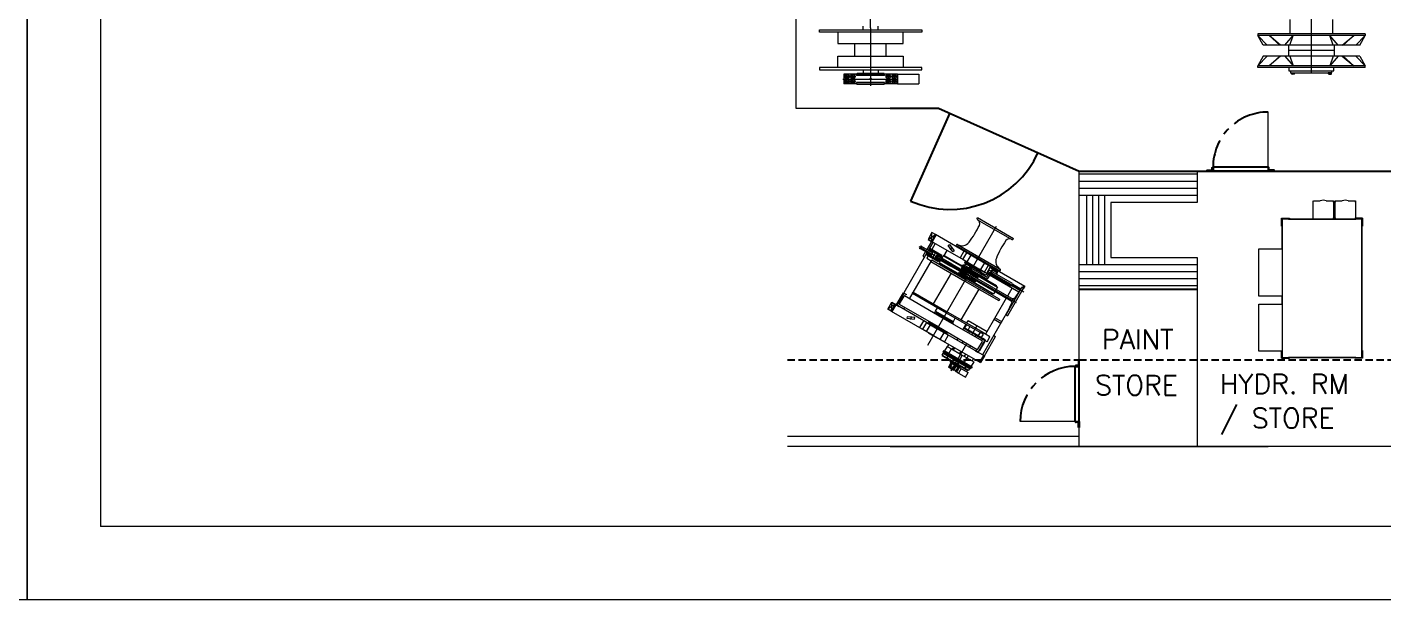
# Model space of a CAD drawing. Extents: x 475189 to 476029, y 1007718 to 1008015.
# Drawn here: x 475608.8 to 475701.2, y 1007718.3 to 1007757.4 of the extents above; entities that cross this region are included whole.
import ezdxf
from ezdxf.enums import TextEntityAlignment as Align

# ---------------------------------------------------------------- set-up
doc = ezdxf.new("R2010")
doc.units = 0
doc.header["$LTSCALE"] = 2
doc.header["$MEASUREMENT"] = 0
doc.linetypes.add('CENTER', pattern=[2, 1.25, -0.25, 0.25, -0.25])
doc.linetypes.add('HIDDEN', pattern=[0.375, 0.25, -0.125])
doc.layers.get('0').update_dxf_attribs({"linetype": 'CONTINUOUS', "lineweight": 0})
for name, color, linetype in [('LAYER010', 7, 'CONTINUOUS'), ('RED-1', 1, 'CONTINUOUS'), ('Red-2', 1, 'HIDDEN'), ('Ref-1', 6, 'CENTER'), ('White-2', 7, 'HIDDEN'), ('Yellow-1', 2, 'CONTINUOUS')]:
    doc.layers.add(name, color=color, linetype=linetype)
for name, color, linetype, lineweight in [('R.B', 6, 'CONTINUOUS', 0), ('Template', 7, 'CONTINUOUS', 0), ('TEXT', 1, 'CONTINUOUS', 0)]:
    doc.layers.add(name, color=color, linetype=linetype, lineweight=lineweight)
doc.styles.add('ROMANS', font='ROMANS.SHX')
doc.styles.add('XT03_5', font='romans', dxfattribs={"width": 0.6, "height": 87.5})

# ---------------------------------------------------------------- blocks, each defined once
blk = doc.blocks.new('Goltens_Isometric_A3_2_8')
at = {"layer": 'Template', "color": 7, "linetype": 'ByBlock', "lineweight": 13, "flags": 128}
for points in [[(420, 297), (420, 0)], [(420, 0), (0, 0)]]:
    blk.add_lwpolyline(points, dxfattribs=at)
blk = doc.blocks.new('EXISTING')
at = {"color": 8}
for p, q in [((475696.286, 1007754.245), (475696.286, 1007789.065)), ((475661.171, 1007760.148), (475661.171, 1007751.845)), ((475666.264, 1007757.322), (475666.264, 1007758.268)), ((475665.755, 1007757.178), (475665.755, 1007757.43)), ((475666.264, 1007757.322), (475666.264, 1007754.3)), ((475666.773, 1007757.178), (475666.773, 1007757.43)), ((475694.838, 1007756.899), (475694.838, 1007757.88)), ((475697.733, 1007756.899), (475697.733, 1007757.88)), ((475662.779, 1007757.178), (475669.749, 1007757.178)), ((475662.779, 1007757.017), (475662.779, 1007757.178)), ((475669.749, 1007757.017), (475662.779, 1007757.017)), ((475664.039, 1007757.017), (475664.039, 1007756.245)), ((475668.489, 1007756.245), (475668.489, 1007757.017)), ((475669.749, 1007757.178), (475669.749, 1007757.017)), ((475699.939, 1007756.899), (475692.632, 1007756.899)), ((475692.632, 1007756.899), (475692.632, 1007756.791)), ((475699.939, 1007756.791), (475692.632, 1007756.791)), ((475692.998, 1007756.127), (475692.634, 1007756.791)), ((475693.27, 1007756.127), (475692.634, 1007756.791)), ((475694.184, 1007756.127), (475693.409, 1007756.791)), ((475694.123, 1007756.127), (475693.409, 1007756.791)), ((475694.464, 1007756.127), (475695.033, 1007756.791)), ((475694.807, 1007756.127), (475695.033, 1007756.791)), ((475698.107, 1007756.127), (475697.538, 1007756.791)), ((475697.764, 1007756.127), (475697.538, 1007756.791)), ((475698.387, 1007756.127), (475699.163, 1007756.791)), ((475698.448, 1007756.127), (475699.163, 1007756.791)), ((475699.301, 1007756.127), (475699.937, 1007756.791)), ((475699.574, 1007756.127), (475699.937, 1007756.791)), ((475699.939, 1007756.899), (475699.939, 1007756.791)), ((475664.039, 1007756.245), (475668.489, 1007756.245)), ((475664.039, 1007755.377), (475668.489, 1007755.377)), ((475664.039, 1007754.605), (475664.039, 1007755.377)), ((475665.192, 1007755.377), (475665.192, 1007756.245)), ((475667.336, 1007755.377), (475667.336, 1007756.245)), ((475668.489, 1007755.377), (475668.489, 1007754.605)), ((475693.27, 1007755.392), (475692.634, 1007754.727)), ((475692.998, 1007755.392), (475692.634, 1007754.727)), ((475699.574, 1007756.127), (475692.998, 1007756.127)), ((475699.574, 1007755.392), (475692.998, 1007755.392)), ((475694.184, 1007755.392), (475693.409, 1007754.727)), ((475694.123, 1007755.392), (475693.409, 1007754.727)), ((475694.464, 1007755.392), (475695.033, 1007754.727)), ((475694.731, 1007756.127), (475694.731, 1007755.392)), ((475697.84, 1007755.759), (475694.731, 1007755.759)), ((475694.807, 1007755.392), (475695.033, 1007754.727)), ((475698.107, 1007755.392), (475697.538, 1007754.727)), ((475697.764, 1007755.392), (475697.538, 1007754.727)), ((475697.84, 1007756.127), (475697.84, 1007755.392)), ((475698.387, 1007755.392), (475699.163, 1007754.727)), ((475698.448, 1007755.392), (475699.163, 1007754.727)), ((475699.301, 1007755.392), (475699.937, 1007754.727)), ((475699.574, 1007755.392), (475699.937, 1007754.727)), ((475669.749, 1007754.605), (475662.779, 1007754.605)), ((475662.779, 1007754.605), (475662.779, 1007754.444)), ((475662.779, 1007754.444), (475669.749, 1007754.444)), ((475665.755, 1007754.444), (475665.755, 1007754.192)), ((475666.773, 1007754.444), (475666.773, 1007754.192)), ((475669.749, 1007754.444), (475669.749, 1007754.605)), ((475699.939, 1007754.727), (475692.632, 1007754.727)), ((475692.632, 1007754.62), (475692.632, 1007754.727)), ((475699.939, 1007754.62), (475692.632, 1007754.62)), ((475694.758, 1007754.62), (475694.758, 1007754.379)), ((475697.813, 1007754.379), (475697.813, 1007754.62)), ((475699.939, 1007754.62), (475699.939, 1007754.727)), ((475664.378, 1007753.827), (475668.136, 1007753.827)), ((475664.441, 1007754.149), (475664.441, 1007753.505)), ((475665.331, 1007754.149), (475664.441, 1007754.149)), ((475665.331, 1007753.505), (475664.441, 1007753.505)), ((475664.508, 1007753.999), (475664.804, 1007753.999)), ((475664.508, 1007753.655), (475664.804, 1007753.655)), ((475664.656, 1007754.185), (475664.656, 1007753.467)), ((475664.656, 1007754.147), (475664.656, 1007753.851)), ((475664.656, 1007753.803), (475664.656, 1007753.508)), ((475664.91, 1007753.999), (475665.206, 1007753.999)), ((475664.91, 1007753.655), (475665.206, 1007753.655)), ((475665.058, 1007754.19), (475665.058, 1007753.467)), ((475665.058, 1007754.147), (475665.058, 1007753.851)), ((475665.058, 1007753.803), (475665.058, 1007753.508)), ((475665.315, 1007754.122), (475665.288, 1007754.149)), ((475665.315, 1007753.532), (475665.288, 1007753.505)), ((475665.315, 1007754.122), (475665.315, 1007754.068)), ((475667.213, 1007754.068), (475665.315, 1007754.068)), ((475667.213, 1007753.586), (475665.315, 1007753.586)), ((475665.315, 1007753.586), (475665.315, 1007753.532)), ((475665.331, 1007754.181), (475665.342, 1007754.192)), ((475667.197, 1007754.181), (475665.331, 1007754.181)), ((475665.331, 1007754.181), (475665.331, 1007754.149)), ((475665.331, 1007754.149), (475666.198, 1007754.149)), ((475665.331, 1007754.149), (475665.331, 1007754.068)), ((475665.331, 1007753.505), (475665.331, 1007753.586)), ((475665.331, 1007753.505), (475667.197, 1007753.505)), ((475665.331, 1007753.505), (475665.331, 1007753.473)), ((475667.186, 1007754.192), (475665.342, 1007754.192)), ((475666.344, 1007754.138), (475666.184, 1007754.138)), ((475666.344, 1007753.827), (475666.184, 1007753.827)), ((475666.264, 1007754.3), (475666.264, 1007753.354)), ((475666.264, 1007754.218), (475666.264, 1007754.058)), ((475666.264, 1007753.907), (475666.264, 1007753.747)), ((475666.33, 1007754.149), (475667.197, 1007754.149)), ((475667.197, 1007754.181), (475667.186, 1007754.192)), ((475667.197, 1007754.181), (475667.197, 1007754.149)), ((475667.197, 1007754.149), (475667.197, 1007754.068)), ((475668.087, 1007754.149), (475667.197, 1007754.149)), ((475667.197, 1007753.586), (475667.197, 1007753.505)), ((475667.197, 1007753.505), (475667.197, 1007753.473)), ((475668.087, 1007753.505), (475667.197, 1007753.505)), ((475667.213, 1007754.122), (475667.24, 1007754.149)), ((475667.213, 1007754.122), (475667.213, 1007754.068)), ((475667.213, 1007753.586), (475667.213, 1007753.532)), ((475667.213, 1007753.532), (475667.24, 1007753.505)), ((475667.618, 1007753.999), (475667.322, 1007753.999)), ((475667.618, 1007753.655), (475667.322, 1007753.655)), ((475667.47, 1007754.141), (475667.347, 1007754.07)), ((475667.347, 1007754.07), (475667.347, 1007753.927)), ((475667.347, 1007753.927), (475667.47, 1007753.856)), ((475667.47, 1007753.798), (475667.347, 1007753.727)), ((475667.347, 1007753.727), (475667.347, 1007753.584)), ((475667.347, 1007753.584), (475667.47, 1007753.513)), ((475667.47, 1007754.19), (475667.47, 1007753.467)), ((475667.47, 1007754.147), (475667.47, 1007753.851)), ((475667.594, 1007754.07), (475667.47, 1007754.141)), ((475667.47, 1007753.856), (475667.594, 1007753.927)), ((475667.47, 1007753.803), (475667.47, 1007753.508)), ((475667.594, 1007753.727), (475667.47, 1007753.798)), ((475667.47, 1007753.513), (475667.594, 1007753.584)), ((475667.594, 1007753.927), (475667.594, 1007754.07)), ((475667.594, 1007753.584), (475667.594, 1007753.727)), ((475668.02, 1007753.999), (475667.724, 1007753.999)), ((475668.02, 1007753.655), (475667.724, 1007753.655)), ((475667.872, 1007754.141), (475667.749, 1007754.07)), ((475667.749, 1007754.07), (475667.749, 1007753.927)), ((475667.749, 1007753.927), (475667.872, 1007753.856)), ((475667.872, 1007753.798), (475667.749, 1007753.727)), ((475667.749, 1007753.727), (475667.749, 1007753.584)), ((475667.749, 1007753.584), (475667.872, 1007753.513)), ((475667.872, 1007754.2), (475667.872, 1007753.467)), ((475667.872, 1007754.147), (475667.872, 1007753.851)), ((475667.996, 1007754.07), (475667.872, 1007754.141)), ((475667.872, 1007753.856), (475667.996, 1007753.927)), ((475667.872, 1007753.803), (475667.872, 1007753.508)), ((475667.996, 1007753.727), (475667.872, 1007753.798)), ((475667.872, 1007753.513), (475667.996, 1007753.584)), ((475667.996, 1007753.927), (475667.996, 1007754.07)), ((475667.996, 1007753.584), (475667.996, 1007753.727)), ((475668.087, 1007754.149), (475669.539, 1007754.149)), ((475668.087, 1007754.149), (475668.087, 1007753.505)), ((475668.087, 1007753.505), (475669.539, 1007753.505)), ((475669.539, 1007754.149), (475669.539, 1007753.505)), ((475694.758, 1007754.379), (475697.813, 1007754.379)), ((475694.892, 1007754.245), (475694.892, 1007754.379)), ((475694.892, 1007754.245), (475697.679, 1007754.245)), ((475694.914, 1007754.192), (475694.914, 1007754.237)), ((475694.914, 1007754.237), (475694.97, 1007754.237)), ((475694.937, 1007754.237), (475694.937, 1007754.245)), ((475694.937, 1007754.245), (475695.115, 1007754.245)), ((475695.109, 1007754.164), (475694.942, 1007754.164)), ((475694.97, 1007754.237), (475694.97, 1007754.192)), ((475694.97, 1007754.237), (475695.081, 1007754.237)), ((475695.081, 1007754.237), (475695.081, 1007754.192)), ((475695.081, 1007754.237), (475695.137, 1007754.237)), ((475695.115, 1007754.245), (475695.115, 1007754.237)), ((475695.137, 1007754.237), (475695.137, 1007754.192)), ((475697.49, 1007754.237), (475697.434, 1007754.237)), ((475697.434, 1007754.237), (475697.434, 1007754.192)), ((475697.635, 1007754.245), (475697.456, 1007754.245)), ((475697.456, 1007754.245), (475697.456, 1007754.237)), ((475697.462, 1007754.164), (475697.629, 1007754.164)), ((475697.601, 1007754.237), (475697.49, 1007754.237)), ((475697.49, 1007754.237), (475697.49, 1007754.192)), ((475697.657, 1007754.237), (475697.601, 1007754.237)), ((475697.601, 1007754.237), (475697.601, 1007754.192)), ((475697.635, 1007754.237), (475697.635, 1007754.245)), ((475697.657, 1007754.192), (475697.657, 1007754.237)), ((475697.679, 1007754.245), (475697.679, 1007754.379)), ((475667.197, 1007753.473), (475665.331, 1007753.473)), ((475665.331, 1007753.473), (475665.342, 1007753.463)), ((475667.186, 1007753.463), (475665.342, 1007753.463)), ((475667.186, 1007753.463), (475667.197, 1007753.473)), ((475661.171, 1007751.845), (475670.892, 1007751.845)), ((475688.512, 1007747.337), (475680.471, 1007747.337)), ((475688.512, 1007747.556), (475688.512, 1007745.411)), ((475688.512, 1007746.855), (475680.471, 1007746.855)), ((475688.512, 1007746.374), (475680.471, 1007746.374)), ((475688.512, 1007745.893), (475680.471, 1007745.893)), ((475680.973, 1007745.893), (475680.973, 1007741.177)), ((475681.383, 1007745.893), (475681.383, 1007741.177)), ((475681.794, 1007745.893), (475681.794, 1007741.177)), ((475682.205, 1007745.893), (475682.205, 1007741.177)), ((475688.512, 1007745.411), (475682.615, 1007745.411)), ((475682.615, 1007745.411), (475682.615, 1007741.659)), ((475696.393, 1007745.529), (475696.414, 1007745.529)), ((475696.393, 1007745.487), (475696.393, 1007745.529)), ((475696.393, 1007745.487), (475696.393, 1007745.529)), ((475696.393, 1007745.529), (475696.414, 1007745.529)), ((475696.393, 1007745.487), (475696.436, 1007745.487)), ((475696.393, 1007744.329), (475696.393, 1007745.487)), ((475696.393, 1007744.329), (475696.393, 1007745.487)), ((475696.414, 1007745.529), (475696.414, 1007745.487)), ((475696.414, 1007745.529), (475696.414, 1007745.487)), ((475696.414, 1007745.487), (475696.436, 1007745.487)), ((475696.436, 1007745.529), (475696.883, 1007745.529)), ((475696.436, 1007745.529), (475696.436, 1007745.487)), ((475696.436, 1007745.487), (475696.436, 1007745.529)), ((475696.436, 1007745.529), (475696.883, 1007745.529)), ((475697.297, 1007745.529), (475697.744, 1007745.529)), ((475697.297, 1007745.529), (475697.744, 1007745.529)), ((475697.744, 1007745.529), (475697.744, 1007745.487)), ((475697.744, 1007745.529), (475697.744, 1007745.487)), ((475697.744, 1007745.487), (475697.787, 1007745.487)), ((475697.744, 1007745.487), (475697.765, 1007745.487)), ((475697.765, 1007745.529), (475697.787, 1007745.529)), ((475697.765, 1007745.487), (475697.765, 1007745.529)), ((475697.765, 1007745.487), (475697.765, 1007745.529)), ((475697.765, 1007745.529), (475697.787, 1007745.529)), ((475697.787, 1007745.529), (475697.787, 1007745.487)), ((475697.787, 1007745.529), (475697.787, 1007744.329)), ((475697.787, 1007745.487), (475697.787, 1007744.329)), ((475697.894, 1007745.529), (475697.915, 1007745.529)), ((475697.894, 1007745.487), (475697.894, 1007745.529)), ((475697.894, 1007744.329), (475697.894, 1007745.529)), ((475697.894, 1007745.529), (475697.915, 1007745.529)), ((475697.894, 1007745.487), (475697.937, 1007745.487)), ((475697.894, 1007744.329), (475697.894, 1007745.487)), ((475697.915, 1007745.529), (475697.915, 1007745.487)), ((475697.915, 1007745.529), (475697.915, 1007745.487)), ((475697.915, 1007745.487), (475697.937, 1007745.487)), ((475697.937, 1007745.529), (475698.384, 1007745.529)), ((475697.937, 1007745.529), (475697.937, 1007745.487)), ((475697.937, 1007745.487), (475697.937, 1007745.529)), ((475697.937, 1007745.529), (475698.384, 1007745.529)), ((475698.798, 1007745.529), (475699.245, 1007745.529)), ((475698.798, 1007745.529), (475699.245, 1007745.529)), ((475699.245, 1007745.529), (475699.245, 1007745.487)), ((475699.245, 1007745.529), (475699.245, 1007745.487)), ((475699.245, 1007745.487), (475699.288, 1007745.487)), ((475699.245, 1007745.487), (475699.266, 1007745.487)), ((475699.266, 1007745.529), (475699.288, 1007745.529)), ((475699.266, 1007745.487), (475699.266, 1007745.529)), ((475699.266, 1007745.487), (475699.266, 1007745.529)), ((475699.266, 1007745.529), (475699.288, 1007745.529)), ((475699.288, 1007745.529), (475699.288, 1007745.487)), ((475699.288, 1007745.529), (475699.288, 1007744.339)), ((475699.288, 1007745.487), (475699.288, 1007744.329)), ((475673.515, 1007744.33), (475673.545, 1007744.382)), ((475673.545, 1007744.382), (475675.996, 1007742.966)), ((475694.248, 1007743.803), (475694.248, 1007744.339)), ((475694.248, 1007744.339), (475694.785, 1007744.339)), ((475694.248, 1007743.803), (475694.248, 1007744.339)), ((475694.248, 1007744.339), (475694.785, 1007744.339)), ((475694.302, 1007744.286), (475694.302, 1007734.85)), ((475699.717, 1007744.286), (475694.302, 1007744.286)), ((475694.72, 1007744.286), (475699.299, 1007744.286)), ((475694.785, 1007744.339), (475694.785, 1007744.286)), ((475694.785, 1007744.339), (475694.785, 1007744.286)), ((475694.785, 1007744.286), (475696.393, 1007744.286)), ((475696.393, 1007744.329), (475696.436, 1007744.329)), ((475696.436, 1007744.329), (475696.393, 1007744.329)), ((475696.393, 1007744.307), (475696.436, 1007744.307)), ((475696.393, 1007744.286), (475696.393, 1007744.307)), ((475696.393, 1007744.286), (475696.393, 1007744.307)), ((475696.393, 1007744.307), (475696.436, 1007744.307)), ((475696.436, 1007744.286), (475696.436, 1007744.329)), ((475696.436, 1007744.307), (475696.436, 1007744.329)), ((475697.787, 1007744.329), (475697.744, 1007744.329)), ((475697.744, 1007744.329), (475697.744, 1007744.286)), ((475697.787, 1007744.329), (475697.744, 1007744.329)), ((475697.744, 1007744.329), (475697.744, 1007744.307)), ((475697.744, 1007744.307), (475697.787, 1007744.307)), ((475697.744, 1007744.307), (475697.787, 1007744.307)), ((475697.787, 1007744.307), (475697.787, 1007744.286)), ((475697.787, 1007744.307), (475697.787, 1007744.286)), ((475697.787, 1007744.286), (475697.894, 1007744.286)), ((475697.894, 1007744.329), (475697.937, 1007744.329)), ((475697.937, 1007744.329), (475697.894, 1007744.329)), ((475697.894, 1007744.307), (475697.937, 1007744.307)), ((475697.894, 1007744.286), (475697.894, 1007744.307)), ((475697.894, 1007744.286), (475697.894, 1007744.307)), ((475697.894, 1007744.307), (475697.937, 1007744.307)), ((475697.937, 1007744.286), (475697.937, 1007744.329)), ((475697.937, 1007744.307), (475697.937, 1007744.329)), ((475699.288, 1007744.329), (475699.245, 1007744.329)), ((475699.245, 1007744.329), (475699.245, 1007744.286)), ((475699.77, 1007744.339), (475699.288, 1007744.339)), ((475699.288, 1007744.339), (475699.77, 1007744.339)), ((475699.717, 1007734.85), (475699.717, 1007744.286)), ((475699.77, 1007743.803), (475699.77, 1007744.339)), ((475699.77, 1007744.339), (475699.77, 1007743.803)), ((475670.165, 1007735.697), (475674.837, 1007743.79)), ((475673.537, 1007744.25), (475673.55, 1007744.242)), ((475673.55, 1007744.242), (475675.873, 1007742.901)), ((475694.302, 1007743.803), (475694.248, 1007743.803)), ((475694.302, 1007743.803), (475694.248, 1007743.803)), ((475694.302, 1007742.248), (475694.302, 1007743.803)), ((475699.717, 1007743.867), (475699.717, 1007735.268)), ((475699.717, 1007743.803), (475699.77, 1007743.803)), ((475699.77, 1007743.803), (475699.717, 1007743.803)), ((475699.717, 1007743.803), (475699.717, 1007735.333)), ((475669.56, 1007742.423), (475676.176, 1007738.603)), ((475669.709, 1007742.461), (475669.602, 1007742.275)), ((475669.623, 1007742.263), (475669.73, 1007742.449)), ((475669.64, 1007742.293), (475669.712, 1007742.419)), ((475669.731, 1007742.424), (475669.645, 1007742.275)), ((475669.709, 1007742.461), (475669.73, 1007742.449)), ((475669.712, 1007742.419), (475669.731, 1007742.424)), ((475670.49, 1007741.973), (475669.725, 1007742.414)), ((475669.731, 1007742.424), (475670.495, 1007741.982)), ((475672.914, 1007741.316), (475670.407, 1007742.764)), ((475670.667, 1007742.614), (475670.431, 1007742.205)), ((475672.112, 1007742.528), (475672.083, 1007742.477)), ((475672.083, 1007742.477), (475673.58, 1007741.612)), ((475672.134, 1007742.447), (475672.134, 1007742.447)), ((475672.193, 1007742.55), (475675.085, 1007740.88)), ((475675.873, 1007742.901), (475675.886, 1007742.894)), ((475675.966, 1007742.915), (475675.996, 1007742.966)), ((475669.602, 1007742.275), (475669.623, 1007742.263)), ((475669.645, 1007742.275), (475669.64, 1007742.293)), ((475670.409, 1007741.834), (475669.645, 1007742.275)), ((475669.65, 1007742.284), (475670.415, 1007741.843)), ((475670.184, 1007741.778), (475670.09, 1007741.615)), ((475670.715, 1007742.041), (475670.468, 1007741.614)), ((475672.674, 1007740.526), (475670.688, 1007741.673)), ((475670.693, 1007741.682), (475671.728, 1007741.085)), ((475671.803, 1007741.215), (475670.768, 1007741.812)), ((475670.774, 1007741.821), (475672.76, 1007740.675)), ((475671.249, 1007741.757), (475671.475, 1007742.147)), ((475671.662, 1007742.235), (475671.834, 1007742.363)), ((475671.662, 1007742.235), (475671.834, 1007742.363)), ((475672.545, 1007741.535), (475672.808, 1007741.99)), ((475672.545, 1007741.535), (475673.288, 1007741.106)), ((475673.551, 1007741.561), (475672.808, 1007741.99)), ((475673.086, 1007741.829), (475672.824, 1007741.374)), ((475673.249, 1007741.736), (475673.278, 1007741.787)), ((475674.293, 1007741.133), (475673.551, 1007741.561)), ((475673.58, 1007741.612), (475675.077, 1007740.748)), ((475682.615, 1007741.659), (475688.512, 1007741.659)), ((475688.512, 1007741.659), (475688.512, 1007739.514)), ((475692.694, 1007739.032), (475692.694, 1007742.248)), ((475692.694, 1007742.248), (475694.302, 1007742.248)), ((475670.928, 1007741.2), (475670.981, 1007741.293)), ((475671.808, 1007741.224), (475671.722, 1007741.075)), ((475672.54, 1007741.098), (475672.409, 1007741.15)), ((475672.54, 1007741.098), (475672.581, 1007741.168)), ((475672.54, 1007741.098), (475673.655, 1007740.455)), ((475673.004, 1007740.924), (475672.581, 1007741.168)), ((475672.691, 1007741.358), (475672.65, 1007741.289)), ((475672.65, 1007741.289), (475673.074, 1007741.044)), ((475672.784, 1007740.716), (475672.65, 1007740.484)), ((475672.738, 1007741.226), (475672.679, 1007741.124)), ((475673.805, 1007740.715), (475672.691, 1007741.358)), ((475672.856, 1007740.706), (475672.695, 1007740.427)), ((475672.766, 1007740.417), (475672.895, 1007740.641)), ((475672.9, 1007740.649), (475672.784, 1007740.716)), ((475672.903, 1007741.298), (475672.876, 1007741.251)), ((475672.9, 1007740.649), (475672.895, 1007740.641)), ((475672.903, 1007741.298), (475672.916, 1007741.321)), ((475673.275, 1007741.083), (475672.903, 1007741.298)), ((475672.964, 1007741.027), (475674.171, 1007740.33)), ((475673.028, 1007740.817), (475673.178, 1007741.077)), ((475674.162, 1007740.218), (475673.052, 1007740.859)), ((475673.154, 1007741.035), (475674.087, 1007740.496)), ((475673.646, 1007740.869), (475673.275, 1007741.083)), ((475673.288, 1007741.106), (475674.031, 1007740.678)), ((475673.646, 1007740.869), (475673.619, 1007740.822)), ((475673.659, 1007740.892), (475673.646, 1007740.869)), ((475674.015, 1007741.293), (475673.752, 1007740.838)), ((475673.864, 1007740.625), (475673.762, 1007740.449)), ((475673.781, 1007740.673), (475673.805, 1007740.715)), ((475673.804, 1007740.713), (475673.803, 1007740.716)), ((475673.852, 1007741.387), (475673.882, 1007741.438)), ((475673.882, 1007741.438), (475675.077, 1007740.748)), ((475674.031, 1007740.678), (475674.293, 1007741.133)), ((475674.16, 1007740.516), (475674.308, 1007740.771)), ((475674.171, 1007740.33), (475674.372, 1007740.679)), ((475674.39, 1007740.978), (475674.189, 1007740.63)), ((475674.189, 1007740.63), (475674.217, 1007740.614)), ((475674.372, 1007740.679), (475676.707, 1007739.331)), ((475675.927, 1007739.898), (475674.381, 1007740.791)), ((475674.924, 1007740.67), (475674.39, 1007740.978)), ((475674.841, 1007740.526), (475674.924, 1007740.67)), ((475675.026, 1007740.778), (475675.026, 1007740.778)), ((475675.026, 1007740.778), (475675.026, 1007740.778)), ((475675.026, 1007740.778), (475675.026, 1007740.778)), ((475675.026, 1007740.778), (475675.026, 1007740.778)), ((475675.107, 1007740.799), (475675.077, 1007740.748)), ((475675.107, 1007740.799), (475675.077, 1007740.748)), ((475688.512, 1007741.177), (475680.471, 1007741.177)), ((475688.512, 1007740.696), (475680.471, 1007740.696)), ((475672.65, 1007740.484), (475672.698, 1007740.456)), ((475672.698, 1007740.456), (475672.766, 1007740.417)), ((475673.086, 1007740.542), (475672.952, 1007740.31)), ((475672.952, 1007740.31), (475673.018, 1007740.272)), ((475673.018, 1007740.272), (475673.068, 1007740.243)), ((475673.068, 1007740.243), (475673.202, 1007740.475)), ((475673.081, 1007740.534), (475673.086, 1007740.542)), ((475673.105, 1007740.277), (475673.085, 1007740.272)), ((475673.202, 1007740.475), (475673.086, 1007740.542)), ((475673.102, 1007740.279), (475673.087, 1007740.275)), ((475673.104, 1007740.274), (475673.087, 1007740.27)), ((475673.098, 1007740.281), (475673.088, 1007740.278)), ((475673.095, 1007740.283), (475673.09, 1007740.282)), ((475675.878, 1007738.676), (475673.092, 1007740.285)), ((475673.098, 1007740.27), (475673.094, 1007740.269)), ((475673.178, 1007740.433), (475675.964, 1007738.825)), ((475673.18, 1007740.432), (475673.179, 1007740.435)), ((475673.183, 1007740.43), (475673.181, 1007740.439)), ((475673.187, 1007740.428), (475673.183, 1007740.442)), ((475673.19, 1007740.426), (475673.185, 1007740.445)), ((475673.193, 1007740.427), (475673.187, 1007740.446)), ((475673.194, 1007740.432), (475673.191, 1007740.442)), ((475673.655, 1007740.455), (475673.679, 1007740.497)), ((475673.765, 1007740.367), (475673.655, 1007740.455)), ((475674.382, 1007740.493), (475674.235, 1007740.238)), ((475674.397, 1007740.509), (475674.723, 1007740.321)), ((475675.825, 1007739.722), (475674.456, 1007740.513)), ((475675.872, 1007739.734), (475675.825, 1007739.722)), ((475675.94, 1007739.852), (475675.872, 1007739.734)), ((475676.422, 1007739.416), (475675.872, 1007739.734)), ((475675.927, 1007739.898), (475675.94, 1007739.852)), ((475675.94, 1007739.852), (475676.495, 1007739.531)), ((475688.512, 1007740.215), (475680.471, 1007740.215)), ((475688.512, 1007739.733), (475680.471, 1007739.733)), ((475668.53, 1007739.041), (475668.221, 1007738.507)), ((475668.566, 1007739.05), (475668.53, 1007739.041)), ((475671.217, 1007737.52), (475668.566, 1007739.05)), ((475675.502, 1007738.894), (475674.086, 1007736.442)), ((475676.536, 1007739.602), (475675.491, 1007737.792)), ((475675.904, 1007739.59), (475675.587, 1007739.042)), ((475675.607, 1007737.725), (475676.652, 1007739.535)), ((475675.994, 1007738.878), (475675.847, 1007738.623)), ((475675.878, 1007738.676), (475675.964, 1007738.825)), ((475675.95, 1007738.833), (475675.971, 1007738.839)), ((475675.953, 1007738.837), (475675.967, 1007738.841)), ((475675.953, 1007738.831), (475675.97, 1007738.836)), ((475675.956, 1007738.829), (475675.968, 1007738.833)), ((475675.959, 1007738.828), (475675.966, 1007738.829)), ((475675.962, 1007738.826), (475675.964, 1007738.826)), ((475676.087, 1007738.825), (475675.994, 1007738.878)), ((475676.469, 1007739.486), (475676.041, 1007738.852)), ((475676.642, 1007739.572), (475676.573, 1007739.612)), ((475694.302, 1007739.032), (475692.694, 1007739.032)), ((475694.302, 1007738.496), (475694.302, 1007739.032)), ((475668.231, 1007738.47), (475668.221, 1007738.507)), ((475670.882, 1007736.94), (475668.231, 1007738.47)), ((475670.567, 1007737.895), (475670.601, 1007737.953)), ((475670.601, 1007737.953), (475671.251, 1007737.578)), ((475670.693, 1007738.005), (475670.821, 1007738.228)), ((475670.693, 1007738.005), (475670.697, 1007737.991)), ((475671.291, 1007737.648), (475670.697, 1007737.991)), ((475670.86, 1007737.866), (475670.833, 1007737.819)), ((475670.86, 1007737.866), (475670.873, 1007737.889)), ((475671.278, 1007737.624), (475670.86, 1007737.866)), ((475675.591, 1007737.977), (475673.894, 1007735.037)), ((475675.893, 1007738.596), (475675.558, 1007737.908)), ((475675.847, 1007738.623), (475675.94, 1007738.569)), ((475675.862, 1007738.678), (475675.865, 1007738.667)), ((475675.863, 1007738.683), (475675.868, 1007738.663)), ((475675.866, 1007738.683), (475675.871, 1007738.665)), ((475675.869, 1007738.681), (475675.873, 1007738.668)), ((475675.872, 1007738.68), (475675.875, 1007738.671)), ((475675.876, 1007738.678), (475675.877, 1007738.674)), ((475692.694, 1007735.279), (475692.694, 1007738.496)), ((475692.694, 1007738.496), (475694.302, 1007738.496)), ((475669.018, 1007737.656), (475668.993, 1007737.443)), ((475669.018, 1007737.656), (475668.993, 1007737.443)), ((475670.066, 1007737.241), (475669.803, 1007736.786)), ((475670.066, 1007737.241), (475670.808, 1007736.812)), ((475670.081, 1007736.625), (475670.344, 1007737.08)), ((475670.246, 1007737.338), (475670.199, 1007737.257)), ((475670.849, 1007736.881), (475670.199, 1007737.257)), ((475670.45, 1007737.049), (475670.437, 1007737.026)), ((475670.45, 1007737.049), (475670.477, 1007737.096)), ((475670.822, 1007736.835), (475670.45, 1007737.049)), ((475670.849, 1007736.881), (475671.499, 1007736.506)), ((475670.882, 1007736.94), (475673.533, 1007735.409)), ((475673.868, 1007735.989), (475671.217, 1007737.52)), ((475671.901, 1007737.203), (475671.251, 1007737.578)), ((475671.278, 1007737.624), (475671.695, 1007737.383)), ((475671.291, 1007737.648), (475671.885, 1007737.304)), ((475671.695, 1007737.383), (475671.669, 1007737.337)), ((475671.695, 1007737.383), (475671.709, 1007737.406)), ((475671.867, 1007737.145), (475671.901, 1007737.203)), ((475671.9, 1007737.308), (475671.885, 1007737.304)), ((475671.9, 1007737.308), (475672.029, 1007737.531)), ((475672.748, 1007737.116), (475672.54, 1007736.756)), ((475672.789, 1007737.092), (475672.667, 1007736.881)), ((475672.667, 1007736.881), (475673.247, 1007736.546)), ((475672.898, 1007737.376), (475672.802, 1007737.209)), ((475672.898, 1007737.376), (475674.194, 1007736.628)), ((475673.021, 1007736.958), (475672.899, 1007736.747)), ((475674.673, 1007737.459), (475675.138, 1007737.191)), ((475675.501, 1007737.755), (475675.57, 1007737.715)), ((475670.546, 1007736.357), (475669.803, 1007736.786)), ((475670.236, 1007736.517), (475670.244, 1007736.531)), ((475670.546, 1007736.357), (475671.289, 1007735.928)), ((475671.551, 1007736.383), (475670.808, 1007736.812)), ((475670.822, 1007736.835), (475671.193, 1007736.621)), ((475670.84, 1007736.169), (475670.848, 1007736.183)), ((475671.01, 1007736.089), (475671.273, 1007736.544)), ((475671.193, 1007736.621), (475671.18, 1007736.597)), ((475671.193, 1007736.621), (475671.22, 1007736.667)), ((475671.551, 1007736.383), (475671.289, 1007735.928)), ((475671.532, 1007736.564), (475671.499, 1007736.506)), ((475672.205, 1007736.176), (475672.134, 1007736.053)), ((475673.002, 1007736.604), (475672.59, 1007736.842)), ((475673.011, 1007736.62), (475672.966, 1007736.541)), ((475673.026, 1007736.624), (475673.011, 1007736.62)), ((475673.429, 1007736.379), (475673.011, 1007736.62)), ((475673.425, 1007736.394), (475673.026, 1007736.624)), ((475673.247, 1007736.546), (475673.827, 1007736.211)), ((475673.429, 1007736.379), (475673.384, 1007736.3)), ((475673.425, 1007736.394), (475673.429, 1007736.379)), ((475674.192, 1007735.917), (475673.426, 1007736.359)), ((475673.57, 1007735.419), (475673.878, 1007735.953)), ((475673.717, 1007736.556), (475673.595, 1007736.345)), ((475673.956, 1007736.434), (475673.753, 1007736.551)), ((475674.393, 1007736.265), (475673.789, 1007736.614)), ((475673.827, 1007736.211), (475673.956, 1007736.434)), ((475673.885, 1007736.094), (475673.836, 1007736.008)), ((475673.878, 1007735.953), (475673.868, 1007735.989)), ((475674.015, 1007734.967), (475674.779, 1007736.29)), ((475674.192, 1007735.917), (475674.393, 1007736.265)), ((475674.658, 1007736.36), (475674.779, 1007736.29)), ((475671.132, 1007735.023), (475671.197, 1007735.136)), ((475671.132, 1007735.023), (475672.941, 1007733.979)), ((475671.132, 1007735.023), (475671.143, 1007734.984)), ((475673.147, 1007734.174), (475671.243, 1007735.273)), ((475671.471, 1007735.609), (475671.772, 1007735.436)), ((475671.902, 1007735.568), (475671.812, 1007735.412)), ((475672.475, 1007735.237), (475672.386, 1007735.081)), ((475672.732, 1007735.088), (475672.642, 1007734.933)), ((475673.501, 1007735.428), (475673.43, 1007735.305)), ((475673.533, 1007735.409), (475673.57, 1007735.419)), ((475694.248, 1007735.279), (475692.694, 1007735.279)), ((475694.248, 1007735.279), (475694.248, 1007734.797)), ((475694.248, 1007734.797), (475694.248, 1007735.279)), ((475699.717, 1007735.333), (475699.77, 1007735.333)), ((475699.717, 1007735.333), (475699.77, 1007735.333)), ((475699.77, 1007735.333), (475699.77, 1007734.797)), ((475699.77, 1007735.333), (475699.77, 1007734.797)), ((475671.143, 1007734.984), (475671.644, 1007734.695)), ((475671.515, 1007734.952), (475671.45, 1007734.84)), ((475671.464, 1007734.798), (475671.45, 1007734.84)), ((475671.61, 1007734.263), (475671.578, 1007734.207)), ((475671.578, 1007734.207), (475671.661, 1007734.159)), ((475671.73, 1007734.503), (475671.605, 1007734.265)), ((475671.605, 1007734.265), (475671.698, 1007734.212)), ((475671.606, 1007734.16), (475671.786, 1007734.471)), ((475671.644, 1007734.695), (475671.629, 1007734.67)), ((475671.629, 1007734.67), (475672.431, 1007734.207)), ((475671.644, 1007734.695), (475672.897, 1007733.971)), ((475671.661, 1007734.159), (475671.694, 1007734.215)), ((475671.682, 1007734.639), (475671.662, 1007734.604)), ((475671.662, 1007734.604), (475672.358, 1007734.202)), ((475671.678, 1007734.15), (475671.723, 1007734.228)), ((475671.956, 1007733.989), (475671.678, 1007734.15)), ((475671.708, 1007734.578), (475671.681, 1007734.531)), ((475671.681, 1007734.531), (475672.285, 1007734.183)), ((475671.701, 1007734.136), (475671.687, 1007734.113)), ((475671.687, 1007734.113), (475671.92, 1007733.979)), ((475671.698, 1007734.212), (475671.842, 1007734.439)), ((475671.723, 1007734.228), (475671.713, 1007734.235)), ((475671.733, 1007734.192), (475671.728, 1007734.183)), ((475671.749, 1007734.244), (475671.881, 1007734.169)), ((475672.011, 1007734.483), (475672.043, 1007734.498)), ((475672.043, 1007734.498), (475672.107, 1007734.61)), ((475672.047, 1007733.905), (475672.227, 1007734.216)), ((475672.312, 1007734.229), (475672.262, 1007734.143)), ((475672.358, 1007734.202), (475672.378, 1007734.237)), ((475672.431, 1007734.207), (475672.445, 1007734.232)), ((475672.652, 1007734.526), (475672.826, 1007734.827)), ((475672.686, 1007734.093), (475672.766, 1007734.23)), ((475673.7, 1007734.529), (475673.968, 1007734.994)), ((475674.015, 1007734.967), (475673.747, 1007734.503)), ((475694.248, 1007734.797), (475694.785, 1007734.797)), ((475694.785, 1007734.797), (475694.248, 1007734.797)), ((475694.302, 1007734.85), (475699.717, 1007734.85)), ((475699.299, 1007734.85), (475694.72, 1007734.85)), ((475694.785, 1007734.797), (475694.785, 1007734.85)), ((475699.234, 1007734.85), (475694.785, 1007734.85)), ((475694.785, 1007734.85), (475694.785, 1007734.797)), ((475699.234, 1007734.797), (475699.234, 1007734.85)), ((475699.234, 1007734.797), (475699.234, 1007734.85)), ((475699.77, 1007734.797), (475699.234, 1007734.797)), ((475699.77, 1007734.797), (475699.234, 1007734.797)), ((475671.92, 1007733.979), (475671.956, 1007734.042)), ((475672.045, 1007733.974), (475671.956, 1007733.989)), ((475672.033, 1007733.976), (475672.019, 1007733.953)), ((475672.135, 1007733.923), (475672.045, 1007733.974)), ((475672.141, 1007733.934), (475672.135, 1007733.923)), ((475672.897, 1007733.971), (475672.941, 1007733.979)), ((475673.006, 1007734.092), (475672.941, 1007733.979)), ((475660.595, 1007729.489), (475680.471, 1007729.489)), ((475667.604, 1007728.792), (475693.337, 1007728.792))]:
    blk.add_line(p, q, dxfattribs=at)
at = {"color": 8, "linetype": 'Continuous'}
for p, q in [((475680.471, 1007728.792), (475680.471, 1007747.556)), ((475688.512, 1007739.514), (475688.512, 1007728.792)), ((475745.328, 1007728.792), (475660.595, 1007728.792))]:
    blk.add_line(p, q, dxfattribs=at)
at = {"color": 8, "extrusion": (0, 0, -1)}
for p, q in [((475670.407, 1007742.764), (475670.09, 1007742.216)), ((475670.211, 1007742.146), (475670.527, 1007742.694)), ((475670.407, 1007742.764), (475670.675, 1007743.228)), ((475670.721, 1007743.201), (475670.453, 1007742.737)), ((475673.252, 1007741.74), (475670.675, 1007743.228)), ((475668.459, 1007739.112), (475670.125, 1007741.998)), ((475670.005, 1007742.067), (475669.83, 1007741.765)), ((475669.83, 1007741.765), (475669.951, 1007741.696)), ((475670.09, 1007741.615), (475670.388, 1007741.444)), ((475672.738, 1007740.155), (475670.431, 1007741.487)), ((475671.208, 1007741.781), (475671.116, 1007741.623)), ((475673.06, 1007740.712), (475671.208, 1007741.781)), ((475671.309, 1007741.754), (475671.323, 1007741.777)), ((475673.073, 1007740.735), (475671.309, 1007741.754)), ((475671.319, 1007741.717), (475671.332, 1007741.74)), ((475671.323, 1007741.777), (475673.087, 1007740.758)), ((475672.625, 1007742.102), (475672.357, 1007741.638)), ((475668.924, 1007738.844), (475670.415, 1007741.428)), ((475670.409, 1007741.481), (475670.371, 1007741.416)), ((475670.377, 1007741.394), (475672.685, 1007740.062)), ((475671.742, 1007740.606), (475670.536, 1007738.517)), ((475671.031, 1007741.475), (475670.94, 1007741.317)), ((475670.94, 1007741.317), (475672.792, 1007740.247)), ((475670.974, 1007741.173), (475671.014, 1007741.243)), ((475671.014, 1007741.243), (475672.779, 1007740.224)), ((475671.038, 1007741.229), (475671.051, 1007741.253)), ((475673.073, 1007740.735), (475674.838, 1007739.716)), ((475674.851, 1007739.74), (475673.087, 1007740.758)), ((475674.851, 1007739.74), (475673.087, 1007740.758)), ((475673.657, 1007740.887), (475676.361, 1007739.326)), ((475673.855, 1007741.392), (475676.757, 1007739.716)), ((475672.685, 1007740.062), (475674.992, 1007738.73)), ((475675.046, 1007738.822), (475672.738, 1007740.155)), ((475674.543, 1007739.206), (475672.779, 1007740.224)), ((475674.801, 1007739.707), (475674.815, 1007739.73)), ((475674.838, 1007739.716), (475674.851, 1007739.74)), ((475676.619, 1007739.585), (475676.71, 1007739.743)), ((475676.757, 1007739.716), (475676.652, 1007739.535)), ((475669.112, 1007739.234), (475669.149, 1007739.299)), ((475671.425, 1007737.88), (475669.118, 1007739.212)), ((475669.171, 1007739.305), (475671.479, 1007737.973)), ((475673.627, 1007739.518), (475672.421, 1007737.428)), ((475674.503, 1007739.136), (475674.543, 1007739.206)), ((475674.52, 1007739.219), (475674.533, 1007739.242)), ((475675.014, 1007738.735), (475675.052, 1007738.8)), ((475667.933, 1007738.478), (475667.665, 1007738.014)), ((475667.665, 1007738.014), (475670.241, 1007736.526)), ((475667.979, 1007738.452), (475667.711, 1007737.987)), ((475670.44, 1007737.031), (475667.933, 1007738.478)), ((475668.518, 1007738.141), (475668.589, 1007738.264)), ((475673.732, 1007736.547), (475671.425, 1007737.88)), ((475671.479, 1007737.973), (475673.786, 1007736.64)), ((475669.615, 1007736.888), (475669.883, 1007737.353)), ((475673.161, 1007736.398), (475673.526, 1007737.029)), ((475670.236, 1007736.517), (475670.84, 1007736.169)), ((475670.236, 1007736.517), (475670.242, 1007736.495)), ((475670.818, 1007736.163), (475670.242, 1007736.495)), ((475670.84, 1007736.169), (475670.818, 1007736.163)), ((475670.845, 1007736.178), (475673.747, 1007734.503)), ((475671.183, 1007736.602), (475674.015, 1007734.967)), ((475673.792, 1007736.618), (475673.754, 1007736.553)), ((475671.747, 1007733.949), (475672.826, 1007735.817)), ((475672.544, 1007735.918), (475672.5, 1007735.842)), ((475672.544, 1007735.918), (475672.519, 1007735.874)), ((475673.055, 1007735.623), (475673.01, 1007735.547))]:
    blk.add_line(p, q, dxfattribs=at)
at = {"color": 8, "ltscale": 10}
for p, q in [((475674.361, 1007740.499), (475674.562, 1007740.847)), ((475674.405, 1007740.511), (475674.551, 1007740.764)), ((475674.562, 1007740.847), (475674.91, 1007740.646)), ((475674.613, 1007740.78), (475674.866, 1007740.634)), ((475672.058, 1007734.313), (475671.879, 1007734.002)), ((475672.169, 1007734.058), (475672.216, 1007734.031))]:
    blk.add_line(p, q, dxfattribs=at)
at = {"color": 8, "linetype": 'ByBlock'}
for p, q in [((475672.127, 1007733.859), (475672.307, 1007734.172)), ((475672.238, 1007734.207), (475672.305, 1007734.168)), ((475672.307, 1007734.172), (475672.904, 1007733.827)), ((475672.127, 1007733.859), (475672.724, 1007733.515)), ((475672.44, 1007734.095), (475672.259, 1007733.783)), ((475672.724, 1007733.515), (475672.904, 1007733.827)), ((475680.203, 1007730.495), (475676.45, 1007730.495))]:
    blk.add_line(p, q, dxfattribs=at)
at = {"color": 8}
for points in [[(475664.532, 1007754.07), (475664.656, 1007754.141), (475664.779, 1007754.07), (475664.779, 1007753.927), (475664.656, 1007753.856), (475664.532, 1007753.927)], [(475664.532, 1007753.727), (475664.656, 1007753.798), (475664.779, 1007753.727), (475664.779, 1007753.584), (475664.656, 1007753.513), (475664.532, 1007753.584)], [(475664.934, 1007754.07), (475665.058, 1007754.141), (475665.181, 1007754.07), (475665.181, 1007753.927), (475665.058, 1007753.856), (475664.934, 1007753.927)], [(475664.934, 1007753.727), (475665.058, 1007753.798), (475665.181, 1007753.727), (475665.181, 1007753.584), (475665.058, 1007753.513), (475664.934, 1007753.584)]]:
    blk.add_lwpolyline(points, close=True, dxfattribs=at)
at = {"color": 8, "linetype": 'ByBlock'}
blk.add_lwpolyline([(475693.337, 1007747.824), (475693.337, 1007751.577)], dxfattribs=at)
at = {"color": 8, "ltscale": 0.5, "flags": 128}
for points in [[(475670.675, 1007743.228), (475670.443, 1007743.362), (475670.175, 1007742.898), (475670.407, 1007742.764), (475670.443, 1007743.362)], [(475670.175, 1007742.898), (475670.675, 1007743.228)], [(475667.665, 1007738.014), (475667.432, 1007738.148), (475667.7, 1007738.612), (475667.933, 1007738.478), (475667.432, 1007738.148)], [(475667.7, 1007738.612), (475667.665, 1007738.014)]]:
    blk.add_lwpolyline(points, dxfattribs=at)
at = {"color": 8}
for points in [[(475671.544, 1007742.481), (475671.63, 1007742.546), (475671.951, 1007742.116), (475671.866, 1007742.052), (475671.544, 1007742.481)], [(475671.544, 1007742.481), (475671.63, 1007742.546), (475671.951, 1007742.116), (475671.866, 1007742.052), (475671.544, 1007742.481)], [(475668.694, 1007739.132), (475668.517, 1007739.234), (475668.048, 1007738.421), (475668.224, 1007738.319), (475668.212, 1007738.298), (475668.015, 1007738.412), (475668.508, 1007739.266), (475668.706, 1007739.153), (475668.694, 1007739.132)], [(475673.674, 1007739.491), (475673.627, 1007739.518), (475673.6, 1007739.471), (475673.674, 1007739.491), (475673.628, 1007739.516), (475673.603, 1007739.473), (475673.672, 1007739.491), (475673.628, 1007739.515), (475673.604, 1007739.474), (475673.67, 1007739.491), (475673.628, 1007739.514), (475673.606, 1007739.476), (475673.668, 1007739.492), (475673.628, 1007739.512), (475673.609, 1007739.478), (475673.665, 1007739.492), (475673.629, 1007739.51), (475673.612, 1007739.48), (475673.662, 1007739.492), (475673.63, 1007739.507), (475673.614, 1007739.483), (475673.66, 1007739.493), (475673.63, 1007739.505), (475673.616, 1007739.484), (475673.656, 1007739.493), (475673.631, 1007739.504), (475673.618, 1007739.486), (475673.652, 1007739.493), (475673.631, 1007739.502), (475673.621, 1007739.488), (475673.648, 1007739.494), (475673.632, 1007739.5), (475673.624, 1007739.49), (475673.644, 1007739.494), (475673.633, 1007739.498), (475673.627, 1007739.492), (475673.64, 1007739.494), (475673.633, 1007739.496), (475673.63, 1007739.493), (475673.635, 1007739.494)], [(475674.54, 1007739.115), (475674.503, 1007739.136), (475674.524, 1007739.173), (475674.54, 1007739.115), (475674.504, 1007739.136), (475674.524, 1007739.171), (475674.539, 1007739.116), (475674.505, 1007739.137), (475674.524, 1007739.17), (475674.538, 1007739.117), (475674.506, 1007739.137), (475674.523, 1007739.168), (475674.537, 1007739.118), (475674.507, 1007739.138), (475674.523, 1007739.165), (475674.535, 1007739.12), (475674.509, 1007739.138), (475674.522, 1007739.162), (475674.534, 1007739.122), (475674.511, 1007739.139), (475674.522, 1007739.159), (475674.533, 1007739.124), (475674.512, 1007739.139), (475674.521, 1007739.157), (475674.531, 1007739.126), (475674.514, 1007739.139), (475674.521, 1007739.155), (475674.53, 1007739.129), (475674.515, 1007739.14), (475674.521, 1007739.152), (475674.528, 1007739.131), (475674.517, 1007739.14), (475674.521, 1007739.15), (475674.526, 1007739.134), (475674.519, 1007739.14), (475674.521, 1007739.146), (475674.524, 1007739.137), (475674.52, 1007739.141), (475674.521, 1007739.144), (475674.522, 1007739.14)], [(475668.746, 1007737.634), (475668.733, 1007737.528), (475669.265, 1007737.464), (475669.278, 1007737.571), (475668.746, 1007737.634)], [(475668.746, 1007737.634), (475668.733, 1007737.528), (475669.265, 1007737.464), (475669.278, 1007737.571), (475668.746, 1007737.634)], [(475675.138, 1007737.191), (475675.191, 1007737.284), (475674.727, 1007737.552)], [(475673.875, 1007736.14), (475674.051, 1007736.038), (475673.582, 1007735.226), (475673.406, 1007735.328), (475673.394, 1007735.307), (475673.591, 1007735.193), (475674.084, 1007736.047), (475673.887, 1007736.161), (475673.875, 1007736.14)], [(475673.093, 1007734.139), (475673.051, 1007734.066), (475671.197, 1007735.136), (475671.239, 1007735.209)], [(475673.118, 1007734.124), (475671.214, 1007735.223), (475671.272, 1007735.323), (475673.176, 1007734.224), (475673.118, 1007734.124)], [(475671.585, 1007735.75), (475671.51, 1007735.62), (475671.471, 1007735.609), (475671.297, 1007735.309)], [(475671.598, 1007735.135), (475671.772, 1007735.436), (475672.395, 1007735.076), (475672.222, 1007734.775)], [(475671.902, 1007735.36), (475671.992, 1007735.516)], [(475672.401, 1007735.28), (475672.311, 1007735.124)], [(475672.395, 1007735.076), (475672.506, 1007735.012), (475672.332, 1007734.711)], [(475674.005, 1007735.91), (475674.026, 1007735.898), (475674.026, 1007735.898), (475673.691, 1007735.318), (475673.67, 1007735.33)], [(475671.883, 1007734.105), (475671.85, 1007734.05), (475671.934, 1007734.002), (475671.966, 1007734.057)], [(475672.003, 1007734.346), (475671.878, 1007734.108), (475671.971, 1007734.055), (475672.114, 1007734.281)], [(475672.155, 1007733.926), (475672.109, 1007733.953), (475672.23, 1007734.162), (475672.276, 1007734.135), (475672.155, 1007733.926)], [(475672.23, 1007734.539), (475672.165, 1007734.427), (475672.122, 1007734.419)], [(475672.269, 1007734.517), (475672.204, 1007734.405), (475672.216, 1007734.364)], [(475672.506, 1007735.012), (475673.288, 1007734.56), (475673.114, 1007734.26)], [(475672.832, 1007734.824), (475672.921, 1007734.979)], [(475673.276, 1007734.774), (475673.187, 1007734.619)], [(475672.019, 1007733.953), (475672.102, 1007733.904), (475672.119, 1007733.932)]]:
    blk.add_lwpolyline(points, dxfattribs=at)
at = {"color": 8, "flags": 128}
for points in [[(475670.913, 1007741.432), (475670.881, 1007741.376), (475670.05, 1007741.855), (475670.082, 1007741.911)], [(475671.095, 1007741.747), (475671.127, 1007741.803), (475670.297, 1007742.282), (475670.264, 1007742.227)], [(475670.822, 1007741.905), (475670.64, 1007741.589), (475670.361, 1007741.75), (475670.543, 1007742.066)], [(475673.409, 1007740.03), (475673.377, 1007739.975), (475672.263, 1007740.618), (475672.295, 1007740.674)], [(475673.557, 1007740.286), (475673.589, 1007740.341), (475672.475, 1007740.985), (475672.443, 1007740.929)]]:
    blk.add_lwpolyline(points, close=True, dxfattribs=at)
for points in [[(475670.399, 1007741.815), (475670.12, 1007741.976), (475670.088, 1007741.92), (475670.366, 1007741.759)], [(475670.506, 1007742.001), (475670.227, 1007742.162), (475670.259, 1007742.217), (475670.538, 1007742.056)], [(475670.645, 1007741.599), (475670.988, 1007741.401)], [(475671.02, 1007741.456), (475670.677, 1007741.654)], [(475671.127, 1007741.642), (475670.784, 1007741.84)], [(475670.817, 1007741.896), (475671.159, 1007741.698)]]:
    blk.add_lwpolyline(points, dxfattribs=at)
at = {"color": 8, "extrusion": (0, 0, -1)}
blk.add_lwpolyline([(-475673.06, 1007740.712), (-475674.913, 1007739.642), (-475674.644, 1007739.178), (-475672.792, 1007740.247)], dxfattribs=at)
at = {"color": 8}
for centre, radius in [((475664.656, 1007753.999), 0.15), ((475664.656, 1007753.655), 0.15), ((475664.656, 1007753.999), 0.123), ((475664.656, 1007753.655), 0.123), ((475665.058, 1007753.999), 0.15), ((475665.058, 1007753.655), 0.15), ((475665.058, 1007753.999), 0.123), ((475665.058, 1007753.655), 0.123), ((475666.264, 1007753.827), 0.0536), ((475666.264, 1007754.138), 0.0214), ((475666.264, 1007753.827), 0.0214), ((475667.47, 1007753.999), 0.15), ((475667.47, 1007753.655), 0.15), ((475667.47, 1007753.999), 0.123), ((475667.47, 1007753.655), 0.123), ((475667.872, 1007753.999), 0.15), ((475667.872, 1007753.655), 0.15), ((475667.872, 1007753.999), 0.123), ((475667.872, 1007753.655), 0.123)]:
    blk.add_circle(centre, radius, dxfattribs=at)
for centre, radius, start, end in [((475666.264, 1007754.138), 0.067, 170.7931, 9.2069), ((475666.264, 1007754.138), 0.0536, 126.8699, 53.1301), ((475666.264, 1007754.138), 0.0268, 260, 190), ((475666.264, 1007753.827), 0.0268, 260, 190), ((475694.942, 1007754.192), 0.0279, 180, 0), ((475695.026, 1007754.234), 0.0696, 216.86989, 323.13011), ((475695.109, 1007754.192), 0.0279, 180, 0), ((475697.462, 1007754.192), 0.0279, 180, 0), ((475697.545, 1007754.234), 0.0696, 216.86989, 323.13011), ((475697.629, 1007754.192), 0.0279, 180, 0), ((475697.09, 1007744.977), 0.59, 69.44958, 110.55042), ((475698.591, 1007744.977), 0.59, 69.44958, 110.55042), ((475673.566, 1007744.301), 0.059, 150, 240), ((475668.227, 1007746.387), 6.004, 322.13122, 335.06845), ((475673.4, 1007743.982), 0.3, 335.0685, 60), ((475672.163, 1007742.498), 0.059, 60, 150), ((475672.493, 1007743.07), 0.6, 240, 322.13122), ((475680.391, 1007739.364), 6.004, 144.93155, 157.86878), ((475675.723, 1007742.641), 0.3, 60, 144.9315), ((475675.915, 1007742.945), 0.059, 240, 330), ((475675.385, 1007741.4), 0.6, 157.86878, 240), ((475672.67, 1007741.129), 0.0107, 240, 330), ((475672.729, 1007741.231), 0.0107, 330, 60), ((475673.103, 1007740.947), 0.102, 59.99994, 239.99994), ((475674.354, 1007740.745), 0.0536, 59.99974, 150), ((475675.056, 1007740.829), 0.059, 330, 60), ((475675.056, 1007740.829), 0.059, 330, 60), ((475673.092, 1007740.285), 0.0161, 240, 330), ((475673.178, 1007740.433), 0.0161, 330, 60), ((475674.114, 1007740.543), 0.0536, 240, 330), ((475674.189, 1007740.265), 0.0536, 240, 330), ((475674.429, 1007740.466), 0.0536, 59.99974, 150), ((475669.126, 1007739.226), 0.0161, 150, 240), ((475675.964, 1007738.825), 0.0161, 60, 150), ((475676.559, 1007739.589), 0.0268, 60, 150), ((475676.629, 1007739.549), 0.0268, 330, 60), ((475675.514, 1007737.778), 0.0268, 150, 240), ((475675.878, 1007738.676), 0.0161, 150, 240), ((475675.584, 1007737.738), 0.0268, 240, 330), ((475673.74, 1007736.561), 0.0161, 240, 330), ((475673.778, 1007736.626), 0.0161, 330, 60), ((475671.736, 1007734.221), 0.0268, 60, 147.7098), ((475671.774, 1007734.156), 0.0536, 150, 240), ((475671.71, 1007734.205), 0.0268, 330, 60), ((475671.867, 1007734.145), 0.0268, 332.29019, 60)]:
    blk.add_arc(centre, radius, start, end, dxfattribs=at)
at = {"color": 8, "extrusion": (0, 0, -1)}
for centre, start, end in [((-475670.423, 1007741.473), 30, 120), ((-475670.385, 1007741.408), 300, 30), ((-475669.163, 1007739.291), 30, 120), ((-475675, 1007738.744), 210, 300), ((-475675.038, 1007738.809), 120, 210)]:
    blk.add_arc(centre, 0.0161, start, end, dxfattribs=at)
at = {"color": 8, "ltscale": 10}
for centre, radius, start, end in [((475674.591, 1007740.741), 0.0456, 60, 150), ((475674.882, 1007740.662), 0.0322, 240, 330), ((475674.377, 1007740.527), 0.0322, 240, 281.80932), ((475674.377, 1007740.527), 0.0322, 281.80932, 330)]:
    blk.add_arc(centre, radius, start, end, dxfattribs=at)
at = {"color": 8, "extrusion": (0, 0, -1)}
blk.add_ellipse((475675.906, 1007739.793), major_axis=(-0.034, -0.059), ratio=0.511808, start_param=3.141621, end_param=6.283185, dxfattribs=at)
at = {"layer": 'RED-1', "color": 8}
for p, q in [((475667.604, 1007751.845), (475670.892, 1007751.845)), ((475670.892, 1007751.845), (475680.471, 1007747.556)), ((475671.668, 1007751.53), (475668.977, 1007745.514)), ((475680.471, 1007747.556), (475715.853, 1007747.556)), ((475680.471, 1007739.514), (475688.512, 1007739.514))]:
    blk.add_line(p, q, dxfattribs=at)
blk.add_arc((475671.668, 1007751.53), 6.59, 245.90471, 335.90471, dxfattribs=at)
at = {"layer": 'Red-2', "color": 8}
blk.add_line((475680.471, 1007734.689), (475741.586, 1007734.689), dxfattribs=at)
at = {"layer": 'Ref-1', "color": 8}
blk.add_lwpolyline([(475693.337, 1007751.577, 0.414214), (475689.584, 1007747.824)], format="xyb", dxfattribs=at)
blk.add_arc((475680.203, 1007730.495), 3.753, 90, 180, dxfattribs=at)
at = {"layer": 'White-2', "color": 8}
blk.add_line((475660.595, 1007734.689), (475680.471, 1007734.689), dxfattribs=at)
at = {"layer": 'Yellow-1'}
for p, q in [((475693.337, 1007747.824), (475689.584, 1007747.824)), ((475693.337, 1007747.556), (475689.584, 1007747.556))]:
    blk.add_line(p, q, dxfattribs=at)
at = {"layer": 'Yellow-1', "color": 8}
for p, q in [((475680.203, 1007734.248), (475680.203, 1007734.248)), ((475680.203, 1007734.248), (475680.471, 1007734.248)), ((475680.203, 1007730.495), (475680.203, 1007734.248)), ((475680.363, 1007734.302), (475680.256, 1007734.302)), ((475680.471, 1007734.65), (475680.417, 1007734.65)), ((475680.417, 1007734.65), (475680.417, 1007734.355)), ((475680.471, 1007734.248), (475680.471, 1007734.65)), ((475680.471, 1007730.495), (475680.471, 1007734.248)), ((475680.203, 1007730.495), (475680.203, 1007730.495)), ((475680.203, 1007730.495), (475680.471, 1007730.495)), ((475680.363, 1007730.442), (475680.256, 1007730.442)), ((475680.471, 1007730.495), (475680.471, 1007730.093)), ((475680.417, 1007730.093), (475680.417, 1007730.388)), ((475680.471, 1007730.093), (475680.417, 1007730.093))]:
    blk.add_line(p, q, dxfattribs=at)
for points in [[(475689.584, 1007747.824), (475689.584, 1007747.824), (475689.584, 1007747.556), (475689.182, 1007747.556), (475689.182, 1007747.609), (475689.477, 1007747.609, 0.414214), (475689.531, 1007747.663), (475689.531, 1007747.77, -0.414214)], [(475693.337, 1007747.824), (475693.337, 1007747.824), (475693.337, 1007747.556), (475693.739, 1007747.556), (475693.739, 1007747.609), (475693.444, 1007747.609, -0.414214), (475693.391, 1007747.663), (475693.391, 1007747.77, 0.414214)]]:
    blk.add_lwpolyline(points, format="xyb", close=True, dxfattribs=at)
for centre, start, end in [((475680.256, 1007734.248), 90, 180), ((475680.363, 1007734.355), 270, 0), ((475680.256, 1007730.495), 180, 270), ((475680.363, 1007730.388), 360, 90)]:
    blk.add_arc(centre, 0.0536, start, end, dxfattribs=at)
at = {"color": 8, "linetype": 'ByBlock', "style": 'ROMANS'}
for tag, height, width, p in [('DIRECTION', 0.536, 0.85, (475672.394, 1007828.239)), ('DN', 1.072, 0.708333, (475752.552, 1007802.238))]:
    blk.add_attdef(tag, text='', height=height, dxfattribs=dict(at, width=width)).set_placement(p, align=Align.MIDDLE_RIGHT)
at = {"color": 8, "style": 'XT03_5', "text_generation_flag": 4, "width": 0.6, "flags": 9}
for p, rotation in [((475706.595, 1007775.576), 270), ((475708.817, 1007766.103), 90)]:
    blk.add_attdef('KEYWORD', p, '', height=0.0375, rotation=rotation, dxfattribs=at)
at = {"color": 8, "style": 'XT03_5', "width": 0.6, "flags": 9}
for p, rotation in [((475708.817, 1007775.576), 270), ((475706.595, 1007766.103), 90)]:
    blk.add_attdef('KEYWORD', p, '', height=0.0375, rotation=rotation, dxfattribs=at)
at = {"layer": 'LAYER010', "color": 8, "linetype": 'Continuous', "style": 'ROMANS'}
for s, p in [('PAINT', (475682.02, 1007735.419)), ('STORE', (475681.552, 1007732.296)), ('HYDR. RM', (475690.039, 1007732.375)), ('/ STORE', (475690.039, 1007730.053))]:
    blk.add_text(s, height=1.3403, dxfattribs=at).set_placement(p)
at = {"layer": 'TEXT', "color": 8, "style": 'ROMANS', "width": 0.85, "flags": 8}
blk.add_attdef('WTD', text='', height=1.072, rotation=180, dxfattribs=at).set_placement((475705.173, 1007794.2), align=Align.MIDDLE_CENTER)
blk.add_attdef('WTD', text='', height=1.072, dxfattribs=at).set_placement((475731.4, 1007752.462), align=Align.MIDDLE_CENTER)

msp = doc.modelspace()

# ---------------------------------------------------------------- linework, layer by layer
at = {"layer": 'Template', "flags": 128}
msp.add_lwpolyline([(475608.823, 1008015.338), (476028.823, 1008015.338), (476028.823, 1007718.338), (475608.823, 1007718.338)], close=True, dxfattribs=at)
at = {"layer": 'Template', "color": 7, "linetype": 'ByBlock', "lineweight": 13, "flags": 128}
for points in [[(475613.817, 1008010.344), (475613.817, 1007723.332)], [(476023.829, 1007723.332), (475613.817, 1007723.332)]]:
    msp.add_lwpolyline(points, dxfattribs=at)

# ---------------------------------------------------------------- block references
at = {"layer": 'R.B'}
msp.add_blockref('EXISTING', (0, 0), dxfattribs=at)
at = {"layer": 'Template', "ltscale": 1.5}
msp.add_blockref('Goltens_Isometric_A3_2_8', (475188.823, 1007718.338), dxfattribs=at)

doc.saveas('drawing.dxf')
